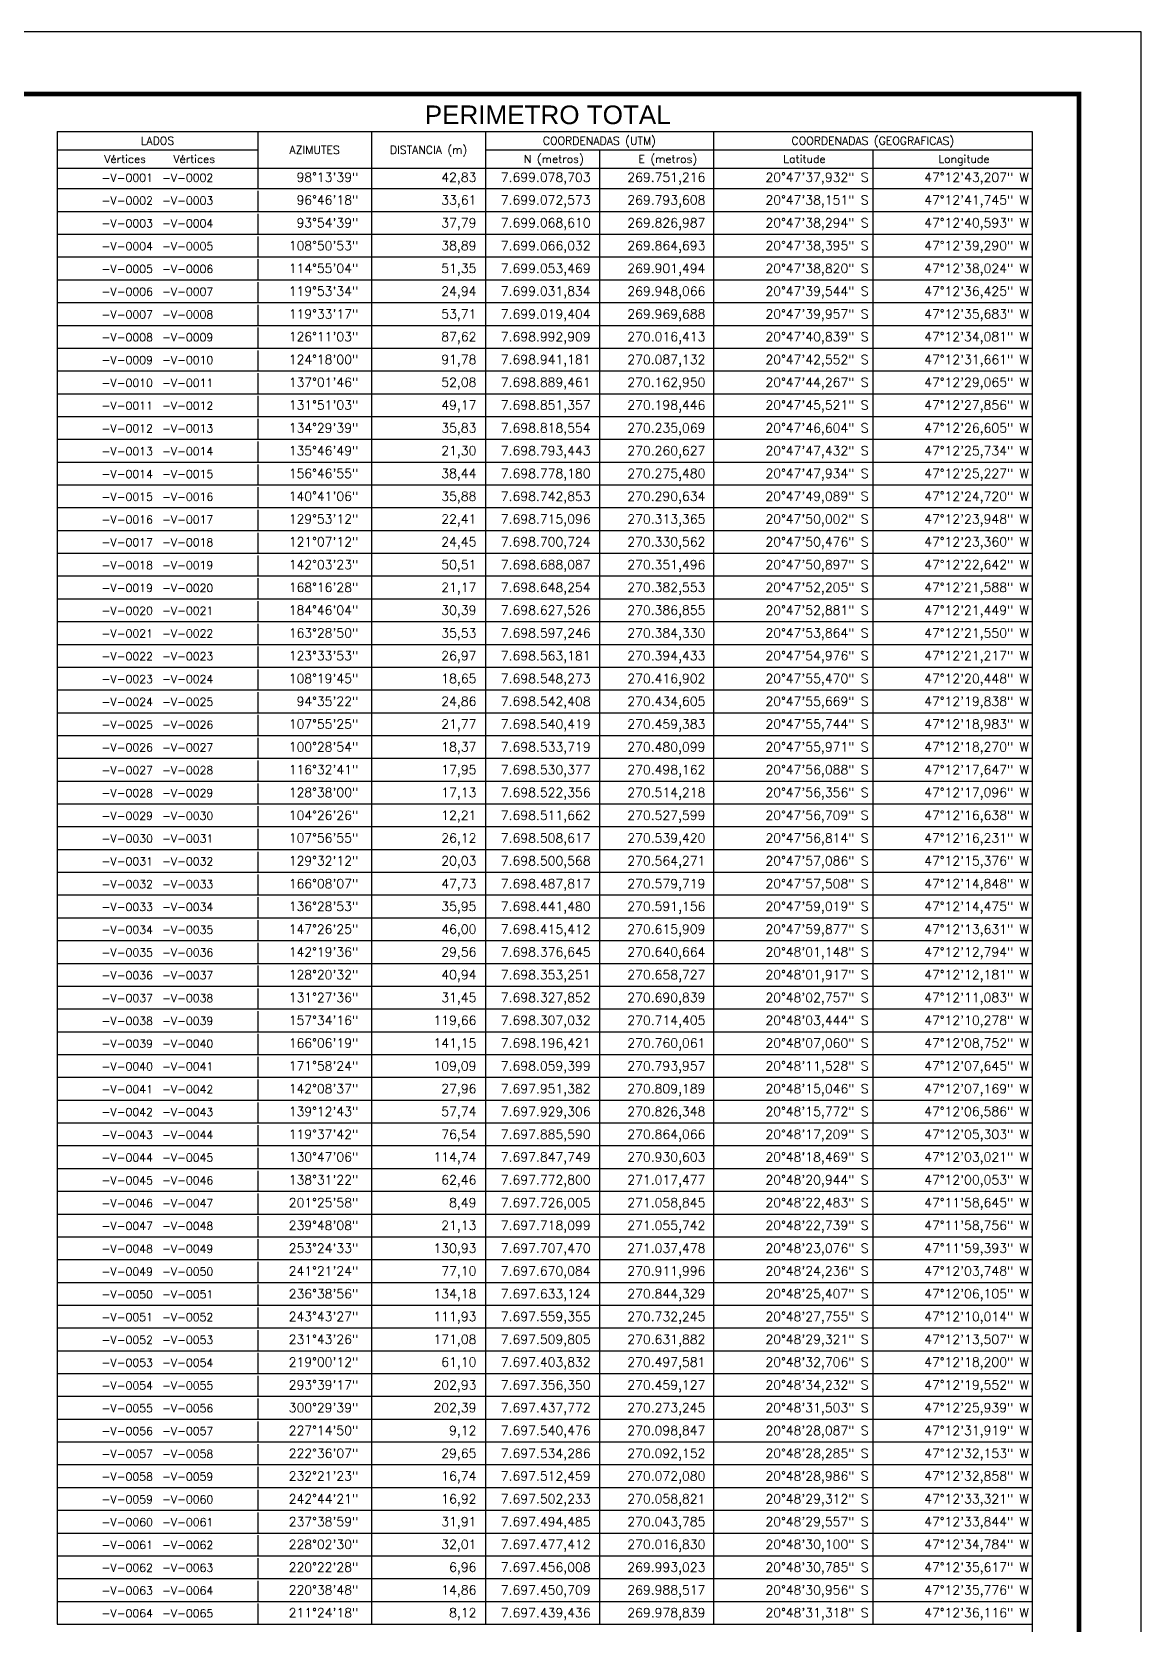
# Model space of a CAD drawing. Extents: x 268950 to 272314, y 7696987 to 7699363.
# Drawn here: x 271600 to 272314, y 7698338 to 7699363 of the extents above; entities that cross this region are included whole.
import ezdxf
from ezdxf.enums import TextEntityAlignment as Align

# ---------------------------------------------------------------- set-up
doc = ezdxf.new("R2010")
doc.units = 0
doc.header["$LTSCALE"] = 40
doc.header["$MEASUREMENT"] = 0
doc.linetypes.add('HIDDEN', pattern=[0.375, 0.25, -0.125])
doc.layers.add('CARIMBO', color=7, linetype='Continuous')
doc.styles.add('ARIAL', font='arial.ttf')
doc.styles.add('ROMANS', font='romans.shx')

# ---------------------------------------------------------------- blocks, each defined once
blk = doc.blocks.new('A1')
at = {"color": 9}
blk.add_lwpolyline([(841, 0), (841, 594), (0, 594), (0, 0)], close=True, dxfattribs=at)
at = {"color": 7, "const_width": 0.8}
blk.add_lwpolyline([(25, 10), (831, 10), (831, 584), (25, 584)], close=True, dxfattribs=at)
blk = doc.blocks.new('BL-MEMOCQA')
for p, q in [((0, 8), (0, 0)), ((0, 8), (214, 8)), ((44, 8), (44, 0)), ((69, 8), (69, 0)), ((94, 8), (94, 0)), ((144, 8), (144, 0)), ((214, 8), (214, 0)), ((0, 4), (44, 4)), ((94, 4), (214, 4)), ((119, 4), (119, 0)), ((179, 4), (179, 0)), ((0, 0), (214, 0))]:
    blk.add_line(p, q)
at = {"style": 'ROMANS'}
for s, p in [('COORDENADAS (UTM)', (119, 6)), ('COORDENADAS (GEOGRAFICAS)', (179, 6)), ('LADOS', (22, 6)), ('AZIMUTES', (56.5, 4)), ('DISTANCIA (m)', (81.5, 4)), ('Vértices    Vértices', (22.5, 2)), ('N (metros)', (109, 2)), ('E (metros)', (134, 2)), ('Latitude', (164, 2)), ('Longitude', (199, 2))]:
    blk.add_text(s, height=1.75, dxfattribs=at).set_placement(p, align=Align.MIDDLE_CENTER)
blk = doc.blocks.new('BL-MEMOLQA')
at = {"color": 7}
for p, q in [((0, 0.5), (0, -4.5)), ((44, 0), (44, -4.5)), ((69, 0.5), (69, -4.5)), ((94, 0.5), (94, -4.5)), ((94, 0.5), (94, -4.5)), ((119, 0.5), (119, -4.5)), ((144, 0.5), (144, -4.5)), ((179, 0.5), (179, -4.5)), ((214, 0.5), (214, -4.5)), ((0, -4.5), (214, -4.5))]:
    blk.add_line(p, q, dxfattribs=at)
at = {"color": 7, "style": 'ROMANS'}
for tag, height, p in [('V1', 1.75, (21, -3)), ('AZ', 2, (66.069, -3)), ('DD', 2, (92.007, -3)), ('CX', 2, (117.068, -3)), ('CY', 2, (142.256, -3)), ('GX', 2, (178.068, -3)), ('GY', 2, (213.256, -3))]:
    blk.add_attdef(tag, text='', height=height, dxfattribs=at).set_placement(p, align=Align.RIGHT)
blk.add_attdef('V2', (23, -3), '', height=1.75, dxfattribs=at)

msp = doc.modelspace()

# ---------------------------------------------------------------- linework, layer by layer
at = {"linetype": 'Continuous', "ltscale": 50}
msp.add_lwpolyline([(272244.273, 7699298.653), (272244.273, 7697282.44)], dxfattribs=at)

# ---------------------------------------------------------------- block references
at = {"ltscale": 50, "xscale": 4, "yscale": 4, "zscale": 4}
msp.add_blockref('A1', (268950.33, 7696986.884), dxfattribs=at)
at = {"linetype": 'Continuous', "ltscale": 50, "xscale": 2.932673224535856, "yscale": 2.932673224535856, "zscale": 2.932673224535856}
msp.add_blockref('BL-MEMOCQA', (271616.681, 7699275.192), dxfattribs=at)
for p, values in [((271616.681, 7699275.192), {'V1': '-V-0001', 'V2': '-V-0002', 'AZ': '98°13\'39"', 'DD': '42,83', 'CX': '7.699.078,703', 'CY': '269.751,216', 'GX': '     20°47\'37,932" S', 'GY': '     47°12\'43,207" W'}), ((271616.681, 7699260.528), {'V1': '-V-0002', 'V2': '-V-0003', 'AZ': '96°46\'18"', 'DD': '33,61', 'CX': '7.699.072,573', 'CY': '269.793,608', 'GX': '     20°47\'38,151" S', 'GY': '     47°12\'41,745" W'}), ((271616.681, 7699245.865), {'V1': '-V-0003', 'V2': '-V-0004', 'AZ': '93°54\'39"', 'DD': '37,79', 'CX': '7.699.068,610', 'CY': '269.826,987', 'GX': '     20°47\'38,294" S', 'GY': '     47°12\'40,593" W'}), ((271616.681, 7699231.201), {'V1': '-V-0004', 'V2': '-V-0005', 'AZ': '108°50\'53"', 'DD': '38,89', 'CX': '7.699.066,032', 'CY': '269.864,693', 'GX': '     20°47\'38,395" S', 'GY': '     47°12\'39,290" W'}), ((271616.681, 7699216.538), {'V1': '-V-0005', 'V2': '-V-0006', 'AZ': '114°55\'04"', 'DD': '51,35', 'CX': '7.699.053,469', 'CY': '269.901,494', 'GX': '     20°47\'38,820" S', 'GY': '     47°12\'38,024" W'}), ((271616.681, 7699201.875), {'V1': '-V-0006', 'V2': '-V-0007', 'AZ': '119°53\'34"', 'DD': '24,94', 'CX': '7.699.031,834', 'CY': '269.948,066', 'GX': '     20°47\'39,544" S', 'GY': '     47°12\'36,425" W'}), ((271616.681, 7699187.211), {'V1': '-V-0007', 'V2': '-V-0008', 'AZ': '119°33\'17"', 'DD': '53,71', 'CX': '7.699.019,404', 'CY': '269.969,688', 'GX': '     20°47\'39,957" S', 'GY': '     47°12\'35,683" W'}), ((271616.681, 7699172.548), {'V1': '-V-0008', 'V2': '-V-0009', 'AZ': '126°11\'03"', 'DD': '87,62', 'CX': '7.698.992,909', 'CY': '270.016,413', 'GX': '     20°47\'40,839" S', 'GY': '     47°12\'34,081" W'}), ((271616.681, 7699157.885), {'V1': '-V-0009', 'V2': '-V-0010', 'AZ': '124°18\'00"', 'DD': '91,78', 'CX': '7.698.941,181', 'CY': '270.087,132', 'GX': '     20°47\'42,552" S', 'GY': '     47°12\'31,661" W'}), ((271616.681, 7699143.221), {'V1': '-V-0010', 'V2': '-V-0011', 'AZ': '137°01\'46"', 'DD': '52,08', 'CX': '7.698.889,461', 'CY': '270.162,950', 'GX': '     20°47\'44,267" S', 'GY': '     47°12\'29,065" W'}), ((271616.681, 7699128.558), {'V1': '-V-0011', 'V2': '-V-0012', 'AZ': '131°51\'03"', 'DD': '49,17', 'CX': '7.698.851,357', 'CY': '270.198,446', 'GX': '     20°47\'45,521" S', 'GY': '     47°12\'27,856" W'}), ((271616.681, 7699113.895), {'V1': '-V-0012', 'V2': '-V-0013', 'AZ': '134°29\'39"', 'DD': '35,83', 'CX': '7.698.818,554', 'CY': '270.235,069', 'GX': '     20°47\'46,604" S', 'GY': '     47°12\'26,605" W'}), ((271616.681, 7699099.231), {'V1': '-V-0013', 'V2': '-V-0014', 'AZ': '135°46\'49"', 'DD': '21,30', 'CX': '7.698.793,443', 'CY': '270.260,627', 'GX': '     20°47\'47,432" S', 'GY': '     47°12\'25,734" W'}), ((271616.681, 7699084.568), {'V1': '-V-0014', 'V2': '-V-0015', 'AZ': '156°46\'55"', 'DD': '38,44', 'CX': '7.698.778,180', 'CY': '270.275,480', 'GX': '     20°47\'47,934" S', 'GY': '     47°12\'25,227" W'}), ((271616.681, 7699069.904), {'V1': '-V-0015', 'V2': '-V-0016', 'AZ': '140°41\'06"', 'DD': '35,88', 'CX': '7.698.742,853', 'CY': '270.290,634', 'GX': '     20°47\'49,089" S', 'GY': '     47°12\'24,720" W'}), ((271616.681, 7699055.241), {'V1': '-V-0016', 'V2': '-V-0017', 'AZ': '129°53\'12"', 'DD': '22,41', 'CX': '7.698.715,096', 'CY': '270.313,365', 'GX': '     20°47\'50,002" S', 'GY': '     47°12\'23,948" W'}), ((271616.681, 7699040.578), {'V1': '-V-0017', 'V2': '-V-0018', 'AZ': '121°07\'12"', 'DD': '24,45', 'CX': '7.698.700,724', 'CY': '270.330,562', 'GX': '     20°47\'50,476" S', 'GY': '     47°12\'23,360" W'}), ((271616.681, 7699025.914), {'V1': '-V-0018', 'V2': '-V-0019', 'AZ': '142°03\'23"', 'DD': '50,51', 'CX': '7.698.688,087', 'CY': '270.351,496', 'GX': '     20°47\'50,897" S', 'GY': '     47°12\'22,642" W'}), ((271616.681, 7699011.251), {'V1': '-V-0019', 'V2': '-V-0020', 'AZ': '168°16\'28"', 'DD': '21,17', 'CX': '7.698.648,254', 'CY': '270.382,553', 'GX': '     20°47\'52,205" S', 'GY': '     47°12\'21,588" W'}), ((271616.681, 7698996.588), {'V1': '-V-0020', 'V2': '-V-0021', 'AZ': '184°46\'04"', 'DD': '30,39', 'CX': '7.698.627,526', 'CY': '270.386,855', 'GX': '     20°47\'52,881" S', 'GY': '     47°12\'21,449" W'}), ((271616.681, 7698981.924), {'V1': '-V-0021', 'V2': '-V-0022', 'AZ': '163°28\'50"', 'DD': '35,53', 'CX': '7.698.597,246', 'CY': '270.384,330', 'GX': '     20°47\'53,864" S', 'GY': '     47°12\'21,550" W'}), ((271616.681, 7698967.261), {'V1': '-V-0022', 'V2': '-V-0023', 'AZ': '123°33\'53"', 'DD': '26,97', 'CX': '7.698.563,181', 'CY': '270.394,433', 'GX': '     20°47\'54,976" S', 'GY': '     47°12\'21,217" W'}), ((271616.681, 7698952.598), {'V1': '-V-0023', 'V2': '-V-0024', 'AZ': '108°19\'45"', 'DD': '18,65', 'CX': '7.698.548,273', 'CY': '270.416,902', 'GX': '     20°47\'55,470" S', 'GY': '     47°12\'20,448" W'}), ((271616.681, 7698937.934), {'V1': '-V-0024', 'V2': '-V-0025', 'AZ': '94°35\'22"', 'DD': '24,86', 'CX': '7.698.542,408', 'CY': '270.434,605', 'GX': '     20°47\'55,669" S', 'GY': '     47°12\'19,838" W'}), ((271616.681, 7698923.271), {'V1': '-V-0025', 'V2': '-V-0026', 'AZ': '107°55\'25"', 'DD': '21,77', 'CX': '7.698.540,419', 'CY': '270.459,383', 'GX': '     20°47\'55,744" S', 'GY': '     47°12\'18,983" W'}), ((271616.681, 7698908.607), {'V1': '-V-0026', 'V2': '-V-0027', 'AZ': '100°28\'54"', 'DD': '18,37', 'CX': '7.698.533,719', 'CY': '270.480,099', 'GX': '     20°47\'55,971" S', 'GY': '     47°12\'18,270" W'}), ((271616.681, 7698893.944), {'V1': '-V-0027', 'V2': '-V-0028', 'AZ': '116°32\'41"', 'DD': '17,95', 'CX': '7.698.530,377', 'CY': '270.498,162', 'GX': '     20°47\'56,088" S', 'GY': '     47°12\'17,647" W'}), ((271616.681, 7698879.281), {'V1': '-V-0028', 'V2': '-V-0029', 'AZ': '128°38\'00"', 'DD': '17,13', 'CX': '7.698.522,356', 'CY': '270.514,218', 'GX': '     20°47\'56,356" S', 'GY': '     47°12\'17,096" W'}), ((271616.681, 7698864.617), {'V1': '-V-0029', 'V2': '-V-0030', 'AZ': '104°26\'26"', 'DD': '12,21', 'CX': '7.698.511,662', 'CY': '270.527,599', 'GX': '     20°47\'56,709" S', 'GY': '     47°12\'16,638" W'}), ((271616.681, 7698849.954), {'V1': '-V-0030', 'V2': '-V-0031', 'AZ': '107°56\'55"', 'DD': '26,12', 'CX': '7.698.508,617', 'CY': '270.539,420', 'GX': '     20°47\'56,814" S', 'GY': '     47°12\'16,231" W'}), ((271616.681, 7698835.291), {'V1': '-V-0031', 'V2': '-V-0032', 'AZ': '129°32\'12"', 'DD': '20,03', 'CX': '7.698.500,568', 'CY': '270.564,271', 'GX': '     20°47\'57,086" S', 'GY': '     47°12\'15,376" W'}), ((271616.681, 7698820.627), {'V1': '-V-0032', 'V2': '-V-0033', 'AZ': '166°08\'07"', 'DD': '47,73', 'CX': '7.698.487,817', 'CY': '270.579,719', 'GX': '     20°47\'57,508" S', 'GY': '     47°12\'14,848" W'}), ((271616.681, 7698805.964), {'V1': '-V-0033', 'V2': '-V-0034', 'AZ': '136°28\'53"', 'DD': '35,95', 'CX': '7.698.441,480', 'CY': '270.591,156', 'GX': '     20°47\'59,019" S', 'GY': '     47°12\'14,475" W'}), ((271616.681, 7698791.301), {'V1': '-V-0034', 'V2': '-V-0035', 'AZ': '147°26\'25"', 'DD': '46,00', 'CX': '7.698.415,412', 'CY': '270.615,909', 'GX': '     20°47\'59,877" S', 'GY': '     47°12\'13,631" W'}), ((271616.681, 7698776.637), {'V1': '-V-0035', 'V2': '-V-0036', 'AZ': '142°19\'36"', 'DD': '29,56', 'CX': '7.698.376,645', 'CY': '270.640,664', 'GX': '     20°48\'01,148" S', 'GY': '     47°12\'12,794" W'}), ((271616.681, 7698761.974), {'V1': '-V-0036', 'V2': '-V-0037', 'AZ': '128°20\'32"', 'DD': '40,94', 'CX': '7.698.353,251', 'CY': '270.658,727', 'GX': '     20°48\'01,917" S', 'GY': '     47°12\'12,181" W'}), ((271616.681, 7698747.31), {'V1': '-V-0037', 'V2': '-V-0038', 'AZ': '131°27\'36"', 'DD': '31,45', 'CX': '7.698.327,852', 'CY': '270.690,839', 'GX': '     20°48\'02,757" S', 'GY': '     47°12\'11,083" W'}), ((271616.681, 7698732.647), {'V1': '-V-0038', 'V2': '-V-0039', 'AZ': '157°34\'16"', 'DD': '119,66', 'CX': '7.698.307,032', 'CY': '270.714,405', 'GX': '     20°48\'03,444" S', 'GY': '     47°12\'10,278" W'}), ((271616.681, 7698717.984), {'V1': '-V-0039', 'V2': '-V-0040', 'AZ': '166°06\'19"', 'DD': '141,15', 'CX': '7.698.196,421', 'CY': '270.760,061', 'GX': '     20°48\'07,060" S', 'GY': '     47°12\'08,752" W'}), ((271616.681, 7698703.32), {'V1': '-V-0040', 'V2': '-V-0041', 'AZ': '171°58\'24"', 'DD': '109,09', 'CX': '7.698.059,399', 'CY': '270.793,957', 'GX': '     20°48\'11,528" S', 'GY': '     47°12\'07,645" W'}), ((271616.681, 7698688.657), {'V1': '-V-0041', 'V2': '-V-0042', 'AZ': '142°08\'37"', 'DD': '27,96', 'CX': '7.697.951,382', 'CY': '270.809,189', 'GX': '     20°48\'15,046" S', 'GY': '     47°12\'07,169" W'}), ((271616.681, 7698673.994), {'V1': '-V-0042', 'V2': '-V-0043', 'AZ': '139°12\'43"', 'DD': '57,74', 'CX': '7.697.929,306', 'CY': '270.826,348', 'GX': '     20°48\'15,772" S', 'GY': '     47°12\'06,586" W'}), ((271616.681, 7698659.33), {'V1': '-V-0043', 'V2': '-V-0044', 'AZ': '119°37\'42"', 'DD': '76,54', 'CX': '7.697.885,590', 'CY': '270.864,066', 'GX': '     20°48\'17,209" S', 'GY': '     47°12\'05,303" W'}), ((271616.681, 7698644.667), {'V1': '-V-0044', 'V2': '-V-0045', 'AZ': '130°47\'06"', 'DD': '114,74', 'CX': '7.697.847,749', 'CY': '270.930,603', 'GX': '     20°48\'18,469" S', 'GY': '     47°12\'03,021" W'}), ((271616.681, 7698630.003), {'V1': '-V-0045', 'V2': '-V-0046', 'AZ': '138°31\'22"', 'DD': '62,46', 'CX': '7.697.772,800', 'CY': '271.017,477', 'GX': '     20°48\'20,944" S', 'GY': '     47°12\'00,053" W'}), ((271616.681, 7698615.34), {'V1': '-V-0046', 'V2': '-V-0047', 'AZ': '201°25\'58"', 'DD': '8,49', 'CX': '7.697.726,005', 'CY': '271.058,845', 'GX': '     20°48\'22,483" S', 'GY': '     47°11\'58,645" W'}), ((271616.681, 7698600.677), {'V1': '-V-0047', 'V2': '-V-0048', 'AZ': '239°48\'08"', 'DD': '21,13', 'CX': '7.697.718,099', 'CY': '271.055,742', 'GX': '     20°48\'22,739" S', 'GY': '     47°11\'58,756" W'}), ((271616.681, 7698586.013), {'V1': '-V-0048', 'V2': '-V-0049', 'AZ': '253°24\'33"', 'DD': '130,93', 'CX': '7.697.707,470', 'CY': '271.037,478', 'GX': '     20°48\'23,076" S', 'GY': '     47°11\'59,393" W'}), ((271616.681, 7698571.35), {'V1': '-V-0049', 'V2': '-V-0050', 'AZ': '241°21\'24"', 'DD': '77,10', 'CX': '7.697.670,084', 'CY': '270.911,996', 'GX': '     20°48\'24,236" S', 'GY': '     47°12\'03,748" W'}), ((271616.681, 7698556.687), {'V1': '-V-0050', 'V2': '-V-0051', 'AZ': '236°38\'56"', 'DD': '134,18', 'CX': '7.697.633,124', 'CY': '270.844,329', 'GX': '     20°48\'25,407" S', 'GY': '     47°12\'06,105" W'}), ((271616.681, 7698542.023), {'V1': '-V-0051', 'V2': '-V-0052', 'AZ': '243°43\'27"', 'DD': '111,93', 'CX': '7.697.559,355', 'CY': '270.732,245', 'GX': '     20°48\'27,755" S', 'GY': '     47°12\'10,014" W'}), ((271616.681, 7698527.36), {'V1': '-V-0052', 'V2': '-V-0053', 'AZ': '231°43\'26"', 'DD': '171,08', 'CX': '7.697.509,805', 'CY': '270.631,882', 'GX': '     20°48\'29,321" S', 'GY': '     47°12\'13,507" W'}), ((271616.681, 7698512.697), {'V1': '-V-0053', 'V2': '-V-0054', 'AZ': '219°00\'12"', 'DD': '61,10', 'CX': '7.697.403,832', 'CY': '270.497,581', 'GX': '     20°48\'32,706" S', 'GY': '     47°12\'18,200" W'}), ((271616.681, 7698498.033), {'V1': '-V-0054', 'V2': '-V-0055', 'AZ': '293°39\'17"', 'DD': '202,93', 'CX': '7.697.356,350', 'CY': '270.459,127', 'GX': '     20°48\'34,232" S', 'GY': '     47°12\'19,552" W'}), ((271616.681, 7698483.37), {'V1': '-V-0055', 'V2': '-V-0056', 'AZ': '300°29\'39"', 'DD': '202,39', 'CX': '7.697.437,772', 'CY': '270.273,245', 'GX': '     20°48\'31,503" S', 'GY': '     47°12\'25,939" W'}), ((271616.681, 7698468.706), {'V1': '-V-0056', 'V2': '-V-0057', 'AZ': '227°14\'50"', 'DD': '9,12', 'CX': '7.697.540,476', 'CY': '270.098,847', 'GX': '     20°48\'28,087" S', 'GY': '     47°12\'31,919" W'}), ((271616.681, 7698454.043), {'V1': '-V-0057', 'V2': '-V-0058', 'AZ': '222°36\'07"', 'DD': '29,65', 'CX': '7.697.534,286', 'CY': '270.092,152', 'GX': '     20°48\'28,285" S', 'GY': '     47°12\'32,153" W'}), ((271616.681, 7698439.38), {'V1': '-V-0058', 'V2': '-V-0059', 'AZ': '232°21\'23"', 'DD': '16,74', 'CX': '7.697.512,459', 'CY': '270.072,080', 'GX': '     20°48\'28,986" S', 'GY': '     47°12\'32,858" W'}), ((271616.681, 7698424.716), {'V1': '-V-0059', 'V2': '-V-0060', 'AZ': '242°44\'21"', 'DD': '16,92', 'CX': '7.697.502,233', 'CY': '270.058,821', 'GX': '     20°48\'29,312" S', 'GY': '     47°12\'33,321" W'}), ((271616.681, 7698410.053), {'V1': '-V-0060', 'V2': '-V-0061', 'AZ': '237°38\'59"', 'DD': '31,91', 'CX': '7.697.494,485', 'CY': '270.043,785', 'GX': '     20°48\'29,557" S', 'GY': '     47°12\'33,844" W'}), ((271616.681, 7698395.39), {'V1': '-V-0061', 'V2': '-V-0062', 'AZ': '228°02\'30"', 'DD': '32,01', 'CX': '7.697.477,412', 'CY': '270.016,830', 'GX': '     20°48\'30,100" S', 'GY': '     47°12\'34,784" W'}), ((271616.681, 7698380.726), {'V1': '-V-0062', 'V2': '-V-0063', 'AZ': '220°22\'28"', 'DD': '6,96', 'CX': '7.697.456,008', 'CY': '269.993,023', 'GX': '     20°48\'30,785" S', 'GY': '     47°12\'35,617" W'}), ((271616.681, 7698366.063), {'V1': '-V-0063', 'V2': '-V-0064', 'AZ': '220°38\'48"', 'DD': '14,86', 'CX': '7.697.450,709', 'CY': '269.988,517', 'GX': '     20°48\'30,956" S', 'GY': '     47°12\'35,776" W'}), ((271616.681, 7698351.4), {'V1': '-V-0064', 'V2': '-V-0065', 'AZ': '211°24\'18"', 'DD': '8,12', 'CX': '7.697.439,436', 'CY': '269.978,839', 'GX': '     20°48\'31,318" S', 'GY': '     47°12\'36,116" W'})]:
    msp.add_blockref('BL-MEMOLQA', p, dxfattribs=at).add_auto_attribs(values)

# ---------------------------------------------------------------- texts
at = {"layer": 'CARIMBO', "color": 1, "linetype": 'HIDDEN', "ltscale": 50, "style": 'ARIAL'}
msp.add_text('PERIMETRO TOTAL', height=12, dxfattribs=at).set_placement((271932.378, 7699303.491), align=Align.CENTER)

doc.saveas('drawing.dxf')
